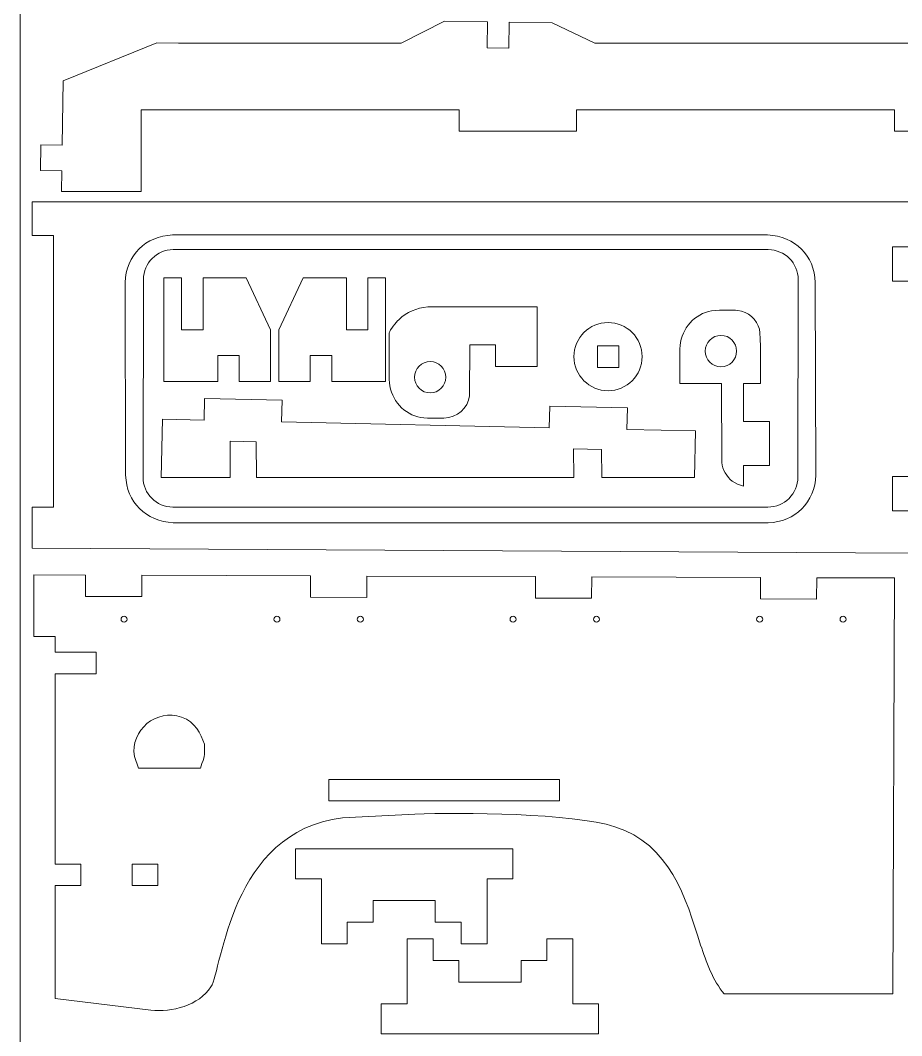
# Model space of a CAD drawing. Header units: centimetres. Extents: x -129.3 to -71.3, y -1.4 to 86.6.
# Drawn here: x -129.26 to -118.84, y 60.94 to 72.94 of the extents above; entities that cross this region are included whole.
import ezdxf

# ---------------------------------------------------------------- set-up
doc = ezdxf.new("R2010")
doc.units = ezdxf.units.CM
doc.header["$MEASUREMENT"] = 0
doc.layers.add('Camada 1', color=7, linetype='Continuous')

msp = doc.modelspace()

# ---------------------------------------------------------------- linework, layer by layer
at = {"layer": 'Camada 1', "color": 140, "lineweight": 9}
for centre in [(-128.03173, 65.85975), (-126.22312, 65.85975), (-125.23719, 65.85975), (-123.43066, 65.85975), (-122.44473, 65.85975), (-120.51482, 65.85975), (-119.52889, 65.85975)]:
    msp.add_ellipse(centre, major_axis=(0, 0.03553), ratio=1, dxfattribs=at)
at = {"layer": 'Camada 1', "color": 250, "lineweight": 20}
msp.add_open_spline([(-100.75825, 86.62825), (-100.75825, 86.62825), (-128.75826, 86.62825), (-128.75826, 86.62825), (-128.75826, 86.62825), (-129.03325, 86.62825), (-129.25825, 86.40325), (-129.25825, 86.12825), (-129.25825, 86.12825), (-129.25825, 86.12825), (-129.25825, 43.12824), (-129.25825, 43.12824), (-129.25825, 43.12824), (-129.25825, 42.85323), (-129.03325, 42.62823), (-128.75826, 42.62823), (-128.75826, 42.62823), (-128.75826, 42.62823), (-100.75825, 42.62823), (-100.75825, 42.62823), (-100.75825, 42.62823), (-100.48326, 42.62823), (-100.25825, 42.85323), (-100.25825, 43.12824), (-100.25825, 43.12824), (-100.25825, 43.12824), (-100.25825, 86.12825), (-100.25825, 86.12825), (-100.25825, 86.12825), (-100.25825, 86.40325), (-100.48326, 86.62825), (-100.75825, 86.62825)], degree=3, knots=[0, 0, 0, 0, 0.11111111, 0.11111111, 0.11111111, 0.11111111, 0.22222222, 0.22222222, 0.22222222, 0.22222222, 0.33333333, 0.33333333, 0.33333333, 0.33333333, 0.44444444, 0.44444444, 0.44444444, 0.44444444, 0.55555556, 0.55555556, 0.55555556, 0.55555556, 0.66666667, 0.66666667, 0.66666667, 0.66666667, 0.77777778, 0.77777778, 0.77777778, 0.77777778, 1, 1, 1, 1], dxfattribs=at)
at = {"layer": 'Camada 1', "lineweight": 9}
for points, knots in [([(-106.00759, 72.35731), (-106.00759, 72.35731), (-106.00228, 72.72439), (-106.00228, 72.72439), (-106.00228, 72.72439), (-106.00228, 72.72439), (-105.36587, 72.71517), (-105.36587, 72.71517), (-105.36587, 72.71517), (-105.36587, 72.71517), (-104.58254, 72.40085), (-104.58254, 72.40085), (-104.58254, 72.40085), (-104.58254, 72.40085), (-102.04878, 72.36412), (-102.04878, 72.36412), (-102.04878, 72.36412), (-102.04878, 72.36412), (-101.74444, 72.13822), (-101.74444, 72.13822), (-101.74444, 72.13822), (-101.74444, 72.13822), (-101.74561, 72.05665), (-101.74561, 72.05665), (-101.74561, 72.05665), (-101.74561, 72.05665), (-101.95944, 72.05975), (-101.95944, 72.05975), (-101.95944, 72.05975), (-101.95944, 72.05975), (-101.9742, 71.04006), (-101.9742, 71.04006), (-101.9742, 71.04006), (-101.9742, 71.04006), (-102.31704, 71.04505), (-102.31704, 71.04505), (-102.31704, 71.04505), (-102.31704, 71.04505), (-102.32408, 70.54383), (-102.32408, 70.54383), (-102.32408, 70.54383), (-102.32408, 70.54383), (-102.06951, 70.54007), (-102.06951, 70.54007), (-102.06951, 70.54007), (-102.06951, 70.54007), (-102.0767, 70.04862), (-102.0767, 70.04862), (-102.0767, 70.04862), (-102.0767, 70.04862), (-102.33126, 70.05234), (-102.33126, 70.05234), (-102.33126, 70.05234), (-102.33126, 70.05234), (-102.34766, 68.92734), (-102.34766, 68.92734), (-102.34766, 68.92734), (-102.34766, 68.92734), (-102.09309, 68.92373), (-102.09309, 68.92373), (-102.09309, 68.92373), (-102.09309, 68.92373), (-102.10006, 68.43429), (-102.10006, 68.43429), (-102.10006, 68.43429), (-102.10006, 68.43429), (-102.35462, 68.43789), (-102.35462, 68.43789), (-102.35462, 68.43789), (-102.35462, 68.43789), (-102.36587, 67.66885), (-102.36587, 67.66885), (-102.36587, 67.66885), (-102.36587, 67.66885), (-102.38771, 67.62767), (-102.38771, 67.62767), (-102.38771, 67.62767), (-102.38771, 67.62767), (-102.50046, 67.54931), (-102.50046, 67.54931), (-102.50046, 67.54931), (-102.50046, 67.54931), (-102.35413, 67.34021), (-102.35413, 67.34021), (-102.35413, 67.34021), (-102.35413, 67.34021), (-102.60446, 67.16482), (-102.60446, 67.16482), (-102.60446, 67.16482), (-102.60446, 67.16482), (-102.75063, 67.37403), (-102.75063, 67.37403), (-102.75063, 67.37403), (-102.75063, 67.37403), (-102.89138, 67.27542), (-102.89138, 67.27542), (-102.89138, 67.27542), (-102.89138, 67.27542), (-102.9206, 67.31724), (-102.9206, 67.31724), (-102.9206, 67.31724), (-102.9206, 67.31724), (-103.47463, 67.3252), (-103.47463, 67.3252), (-103.47463, 67.3252), (-103.47463, 67.3252), (-103.45533, 68.65909), (-103.45533, 68.65909), (-103.45533, 68.65909), (-103.45533, 68.65909), (-107.36544, 68.71577), (-107.36544, 68.71577), (-107.36544, 68.71577), (-107.36544, 68.71577), (-109.04497, 67.68009), (-109.04497, 67.68009), (-109.04497, 67.68009), (-109.04497, 67.68009), (-109.46658, 67.68621), (-109.46658, 67.68621), (-109.46658, 67.68621), (-109.46658, 67.68621), (-109.45298, 68.63009), (-109.45298, 68.63009), (-109.45298, 68.63009), (-109.45298, 68.63009), (-110.00313, 68.63829), (-110.00313, 68.63829), (-110.00313, 68.63829), (-110.00313, 68.63829), (-110.00309, 70.396), (-110.00309, 70.396), (-110.00309, 70.396), (-110.00309, 70.396), (-110.30779, 70.40015), (-110.30779, 70.40015), (-110.30779, 70.40015), (-110.30779, 70.40015), (-111.24757, 71.60987), (-111.24757, 71.60987), (-111.24757, 71.60987), (-111.24757, 71.60987), (-111.498, 71.61417), (-111.498, 71.61417), (-111.498, 71.61417), (-111.498, 71.61417), (-111.498, 71.62628), (-111.498, 71.62628), (-111.498, 71.62628), (-111.498, 71.62628), (-111.49332, 71.88037), (-111.49332, 71.88037), (-111.49332, 71.88037), (-111.49332, 71.88037), (-112.38276, 71.88127), (-112.38276, 71.88127), (-112.38276, 71.88127), (-112.38276, 71.88127), (-112.38278, 71.62702), (-112.38278, 71.62702), (-112.38278, 71.62702), (-112.38278, 71.62702), (-113.77232, 71.62706), (-113.77232, 71.62706), (-113.77232, 71.62706), (-113.77232, 71.62706), (-113.77232, 71.88131), (-113.77232, 71.88131), (-113.77232, 71.88131), (-113.77232, 71.88131), (-117.53159, 71.88143), (-117.53159, 71.88143), (-117.53159, 71.88143), (-117.53159, 71.88143), (-117.5316, 71.62648), (-117.5316, 71.62648), (-117.5316, 71.62648), (-117.5316, 71.62648), (-118.92116, 71.62652), (-118.92116, 71.62652), (-118.92116, 71.62652), (-118.92116, 71.62652), (-118.92115, 71.88146), (-118.92115, 71.88146), (-118.92115, 71.88146), (-118.92115, 71.88146), (-122.68042, 71.88157), (-122.68042, 71.88157), (-122.68042, 71.88157), (-122.68042, 71.88157), (-122.68044, 71.62662), (-122.68044, 71.62662), (-122.68044, 71.62662), (-122.68044, 71.62662), (-124.06998, 71.62668), (-124.06998, 71.62668), (-124.06998, 71.62668), (-124.06998, 71.62668), (-124.06997, 71.88161), (-124.06997, 71.88161), (-124.06997, 71.88161), (-124.06997, 71.88161), (-127.82924, 71.88172), (-127.82924, 71.88172), (-127.82924, 71.88172), (-127.82924, 71.88172), (-127.82926, 70.91644), (-127.82926, 70.91644), (-127.82926, 70.91644), (-127.82926, 70.91644), (-128.76923, 70.91662), (-128.76923, 70.91662), (-128.76923, 70.91662), (-128.76923, 70.91662), (-128.7658, 71.15752), (-128.7658, 71.15752), (-128.7658, 71.15752), (-128.7658, 71.15752), (-129.02036, 71.1612), (-129.02036, 71.1612), (-129.02036, 71.1612), (-129.02036, 71.1612), (-129.01592, 71.46711), (-129.01592, 71.46711), (-129.01592, 71.46711), (-129.01592, 71.46711), (-128.76136, 71.46342), (-128.76136, 71.46342), (-128.76136, 71.46342), (-128.76136, 71.46342), (-128.75037, 72.22203), (-128.75037, 72.22203), (-128.75037, 72.22203), (-128.75037, 72.22203), (-127.6424, 72.67091), (-127.6424, 72.67091), (-127.6424, 72.67091), (-127.6424, 72.67091), (-127.38784, 72.66723), (-127.38784, 72.66723), (-127.38784, 72.66723), (-127.38784, 72.66723), (-124.75468, 72.66678), (-124.75468, 72.66678), (-124.75468, 72.66678), (-124.75468, 72.66678), (-124.24173, 72.9276), (-124.24173, 72.9276), (-124.24173, 72.9276), (-124.24173, 72.9276), (-123.7326, 72.92021), (-123.7326, 72.92021), (-123.7326, 72.92021), (-123.7326, 72.92021), (-123.73707, 72.61434), (-123.73707, 72.61434), (-123.73707, 72.61434), (-123.73707, 72.61434), (-123.48251, 72.61065), (-123.48251, 72.61065), (-123.48251, 72.61065), (-123.48251, 72.61065), (-123.47808, 72.91656), (-123.47808, 72.91656), (-123.47808, 72.91656), (-123.47808, 72.91656), (-122.96896, 72.90918), (-122.96896, 72.90918), (-122.96896, 72.90918), (-122.96896, 72.90918), (-122.46327, 72.66673), (-122.46327, 72.66673), (-122.46327, 72.66673), (-122.46327, 72.66673), (-110.35044, 72.66639), (-110.35044, 72.66639), (-110.35044, 72.66639), (-110.35044, 72.66639), (-110.2851, 72.65429), (-110.2851, 72.65429), (-110.2851, 72.65429), (-110.2851, 72.65429), (-110.22171, 72.63431), (-110.22171, 72.63431), (-110.22171, 72.63431), (-110.22171, 72.63431), (-110.16122, 72.60677), (-110.16122, 72.60677), (-110.16122, 72.60677), (-110.16122, 72.60677), (-110.10452, 72.57206), (-110.10452, 72.57206), (-110.10452, 72.57206), (-110.10452, 72.57206), (-110.05247, 72.53071), (-110.05247, 72.53071), (-110.05247, 72.53071), (-110.05247, 72.53071), (-110.00582, 72.48331), (-110.00582, 72.48331), (-110.00582, 72.48331), (-110.00582, 72.48331), (-109.96527, 72.4306), (-109.96527, 72.4306), (-109.96527, 72.4306), (-109.96527, 72.4306), (-109.93142, 72.37333), (-109.93142, 72.37333), (-109.93142, 72.37333), (-109.93142, 72.37333), (-109.90479, 72.31236), (-109.90479, 72.31236), (-109.90479, 72.31236), (-109.90479, 72.31236), (-109.88576, 72.24862), (-109.88576, 72.24862), (-109.88576, 72.24862), (-109.88576, 72.24862), (-109.87462, 72.18301), (-109.87462, 72.18301), (-109.87462, 72.18301), (-109.87462, 72.18301), (-109.87153, 72.11655), (-109.87153, 72.11655), (-109.87153, 72.11655), (-109.87153, 72.11655), (-109.87924, 71.5831), (-109.87924, 71.5831), (-109.87924, 71.5831), (-109.87924, 71.5831), (-109.57345, 71.0115), (-109.57345, 71.0115), (-109.57345, 71.0115), (-109.57345, 71.0115), (-108.9865, 69.99633), (-108.9865, 69.99633), (-108.9865, 69.99633), (-108.9865, 69.99633), (-109.22885, 69.85581), (-109.22885, 69.85581), (-109.22885, 69.85581), (-109.22885, 69.85581), (-109.07579, 69.59108), (-109.07579, 69.59108), (-109.07579, 69.59108), (-109.07579, 69.59108), (-108.83344, 69.7316), (-108.83344, 69.7316), (-108.83344, 69.7316), (-108.83344, 69.7316), (-108.65432, 69.42181), (-108.65432, 69.42181), (-108.65432, 69.42181), (-108.65432, 69.42181), (-107.59135, 69.82635), (-107.59135, 69.82635), (-107.59135, 69.82635), (-107.59135, 69.82635), (-107.55311, 72.47158), (-107.55311, 72.47158), (-107.55311, 72.47158), (-107.55311, 72.47158), (-106.89327, 72.73732), (-106.89327, 72.73732), (-106.89327, 72.73732), (-106.89327, 72.73732), (-106.25685, 72.72809), (-106.25685, 72.72809), (-106.25685, 72.72809), (-106.25685, 72.72809), (-106.26215, 72.361), (-106.26215, 72.361), (-106.26215, 72.361), (-106.26215, 72.361), (-106.00759, 72.35731), (-106.00759, 72.35731)], [0, 0, 0, 0, 0.01052632, 0.01052632, 0.01052632, 0.01052632, 0.02105263, 0.02105263, 0.02105263, 0.02105263, 0.03157895, 0.03157895, 0.03157895, 0.03157895, 0.04210526, 0.04210526, 0.04210526, 0.04210526, 0.05263158, 0.05263158, 0.05263158, 0.05263158, 0.06315789, 0.06315789, 0.06315789, 0.06315789, 0.07368421, 0.07368421, 0.07368421, 0.07368421, 0.08421053, 0.08421053, 0.08421053, 0.08421053, 0.09473684, 0.09473684, 0.09473684, 0.09473684, 0.10526316, 0.10526316, 0.10526316, 0.10526316, 0.11578947, 0.11578947, 0.11578947, 0.11578947, 0.12631579, 0.12631579, 0.12631579, 0.12631579, 0.13684211, 0.13684211, 0.13684211, 0.13684211, 0.14736842, 0.14736842, 0.14736842, 0.14736842, 0.15789474, 0.15789474, 0.15789474, 0.15789474, 0.16842105, 0.16842105, 0.16842105, 0.16842105, 0.17894737, 0.17894737, 0.17894737, 0.17894737, 0.18947368, 0.18947368, 0.18947368, 0.18947368, 0.2, 0.2, 0.2, 0.2, 0.21052632, 0.21052632, 0.21052632, 0.21052632, 0.22105263, 0.22105263, 0.22105263, 0.22105263, 0.23157895, 0.23157895, 0.23157895, 0.23157895, 0.24210526, 0.24210526, 0.24210526, 0.24210526, 0.25263158, 0.25263158, 0.25263158, 0.25263158, 0.26315789, 0.26315789, 0.26315789, 0.26315789, 0.27368421, 0.27368421, 0.27368421, 0.27368421, 0.28421053, 0.28421053, 0.28421053, 0.28421053, 0.29473684, 0.29473684, 0.29473684, 0.29473684, 0.30526316, 0.30526316, 0.30526316, 0.30526316, 0.31578947, 0.31578947, 0.31578947, 0.31578947, 0.32631579, 0.32631579, 0.32631579, 0.32631579, 0.33684211, 0.33684211, 0.33684211, 0.33684211, 0.34736842, 0.34736842, 0.34736842, 0.34736842, 0.35789474, 0.35789474, 0.35789474, 0.35789474, 0.36842105, 0.36842105, 0.36842105, 0.36842105, 0.37894737, 0.37894737, 0.37894737, 0.37894737, 0.38947368, 0.38947368, 0.38947368, 0.38947368, 0.4, 0.4, 0.4, 0.4, 0.41052632, 0.41052632, 0.41052632, 0.41052632, 0.42105263, 0.42105263, 0.42105263, 0.42105263, 0.43157895, 0.43157895, 0.43157895, 0.43157895, 0.44210526, 0.44210526, 0.44210526, 0.44210526, 0.45263158, 0.45263158, 0.45263158, 0.45263158, 0.46315789, 0.46315789, 0.46315789, 0.46315789, 0.47368421, 0.47368421, 0.47368421, 0.47368421, 0.48421053, 0.48421053, 0.48421053, 0.48421053, 0.49473684, 0.49473684, 0.49473684, 0.49473684, 0.50526316, 0.50526316, 0.50526316, 0.50526316, 0.51578947, 0.51578947, 0.51578947, 0.51578947, 0.52631579, 0.52631579, 0.52631579, 0.52631579, 0.53684211, 0.53684211, 0.53684211, 0.53684211, 0.54736842, 0.54736842, 0.54736842, 0.54736842, 0.55789474, 0.55789474, 0.55789474, 0.55789474, 0.56842105, 0.56842105, 0.56842105, 0.56842105, 0.57894737, 0.57894737, 0.57894737, 0.57894737, 0.58947368, 0.58947368, 0.58947368, 0.58947368, 0.6, 0.6, 0.6, 0.6, 0.61052632, 0.61052632, 0.61052632, 0.61052632, 0.62105263, 0.62105263, 0.62105263, 0.62105263, 0.63157895, 0.63157895, 0.63157895, 0.63157895, 0.64210526, 0.64210526, 0.64210526, 0.64210526, 0.65263158, 0.65263158, 0.65263158, 0.65263158, 0.66315789, 0.66315789, 0.66315789, 0.66315789, 0.67368421, 0.67368421, 0.67368421, 0.67368421, 0.68421053, 0.68421053, 0.68421053, 0.68421053, 0.69473684, 0.69473684, 0.69473684, 0.69473684, 0.70526316, 0.70526316, 0.70526316, 0.70526316, 0.71578947, 0.71578947, 0.71578947, 0.71578947, 0.72631579, 0.72631579, 0.72631579, 0.72631579, 0.73684211, 0.73684211, 0.73684211, 0.73684211, 0.74736842, 0.74736842, 0.74736842, 0.74736842, 0.75789474, 0.75789474, 0.75789474, 0.75789474, 0.76842105, 0.76842105, 0.76842105, 0.76842105, 0.77894737, 0.77894737, 0.77894737, 0.77894737, 0.78947368, 0.78947368, 0.78947368, 0.78947368, 0.8, 0.8, 0.8, 0.8, 0.81052632, 0.81052632, 0.81052632, 0.81052632, 0.82105263, 0.82105263, 0.82105263, 0.82105263, 0.83157895, 0.83157895, 0.83157895, 0.83157895, 0.84210526, 0.84210526, 0.84210526, 0.84210526, 0.85263158, 0.85263158, 0.85263158, 0.85263158, 0.86315789, 0.86315789, 0.86315789, 0.86315789, 0.87368421, 0.87368421, 0.87368421, 0.87368421, 0.88421053, 0.88421053, 0.88421053, 0.88421053, 0.89473684, 0.89473684, 0.89473684, 0.89473684, 0.90526316, 0.90526316, 0.90526316, 0.90526316, 0.91578947, 0.91578947, 0.91578947, 0.91578947, 0.92631579, 0.92631579, 0.92631579, 0.92631579, 0.93684211, 0.93684211, 0.93684211, 0.93684211, 0.94736842, 0.94736842, 0.94736842, 0.94736842, 0.95789474, 0.95789474, 0.95789474, 0.95789474, 0.96842105, 0.96842105, 0.96842105, 0.96842105, 0.97894737, 0.97894737, 0.97894737, 0.97894737, 1, 1, 1, 1]), ([(-111.52126, 66.87959), (-111.52126, 66.87959), (-113.593, 70.8816), (-113.593, 70.8816), (-113.593, 70.8816), (-113.593, 70.8816), (-113.83461, 70.75688), (-113.83461, 70.75688), (-113.83461, 70.75688), (-113.83461, 70.75688), (-113.85217, 70.79088), (-113.85217, 70.79088), (-113.85217, 70.79088), (-113.85217, 70.79088), (-129.11943, 70.79103), (-129.11943, 70.79103), (-129.11943, 70.79103), (-129.11943, 70.79103), (-129.11976, 70.39549), (-129.11976, 70.39549), (-129.11976, 70.39549), (-129.11976, 70.39549), (-128.8668, 70.39553), (-128.8668, 70.39553), (-128.8668, 70.39553), (-128.8668, 70.39553), (-128.8668, 67.18436), (-128.8668, 67.18436), (-128.8668, 67.18436), (-128.8668, 67.18436), (-129.11976, 67.18436), (-129.11976, 67.18436), (-129.11976, 67.18436), (-129.11976, 67.18436), (-129.11976, 66.69849), (-129.11976, 66.69849), (-129.11976, 66.69849), (-129.11976, 66.69849), (-118.68922, 66.63901), (-118.68922, 66.63901), (-118.68922, 66.63901), (-118.68922, 66.63901), (-118.68968, 67.13946), (-118.68968, 67.13946), (-118.68968, 67.13946), (-118.68968, 67.13946), (-118.94273, 67.13946), (-118.94273, 67.13946), (-118.94273, 67.13946), (-118.94273, 67.13946), (-118.94273, 67.54435), (-118.94273, 67.54435), (-118.94273, 67.54435), (-118.94273, 67.54435), (-118.68968, 67.54435), (-118.68968, 67.54435), (-118.68968, 67.54435), (-118.68968, 67.54435), (-118.68967, 69.85461), (-118.68967, 69.85461), (-118.68967, 69.85461), (-118.68967, 69.85461), (-118.94273, 69.85461), (-118.94273, 69.85461), (-118.94273, 69.85461), (-118.94273, 69.85461), (-118.94273, 70.25949), (-118.94273, 70.25949), (-118.94273, 70.25949), (-118.94273, 70.25949), (-118.69162, 70.25949), (-118.69162, 70.25949), (-118.69162, 70.25949), (-118.69162, 70.25949), (-118.6927, 70.48344), (-118.6927, 70.48344), (-118.6927, 70.48344), (-118.6927, 70.48344), (-118.6546, 70.48348), (-118.6546, 70.48348), (-118.6546, 70.48348), (-118.6546, 70.48348), (-113.61183, 70.52074), (-113.61183, 70.52074), (-113.61183, 70.52074), (-113.61183, 70.52074), (-111.92312, 66.81344), (-111.92312, 66.81344), (-111.92312, 66.81344), (-111.92312, 66.81344), (-111.92131, 66.63825), (-111.92131, 66.63825), (-111.92131, 66.63825), (-111.92131, 66.63825), (-111.9211, 66.61431), (-111.9211, 66.61431), (-111.9211, 66.61431), (-111.9211, 66.61431), (-111.52126, 66.61284), (-111.52126, 66.61284), (-111.52126, 66.61284), (-111.52126, 66.61284), (-111.52126, 66.87959), (-111.52126, 66.87959)], [0, 0, 0, 0, 0.03703704, 0.03703704, 0.03703704, 0.03703704, 0.07407407, 0.07407407, 0.07407407, 0.07407407, 0.11111111, 0.11111111, 0.11111111, 0.11111111, 0.14814815, 0.14814815, 0.14814815, 0.14814815, 0.18518519, 0.18518519, 0.18518519, 0.18518519, 0.22222222, 0.22222222, 0.22222222, 0.22222222, 0.25925926, 0.25925926, 0.25925926, 0.25925926, 0.2962963, 0.2962963, 0.2962963, 0.2962963, 0.33333333, 0.33333333, 0.33333333, 0.33333333, 0.37037037, 0.37037037, 0.37037037, 0.37037037, 0.40740741, 0.40740741, 0.40740741, 0.40740741, 0.44444444, 0.44444444, 0.44444444, 0.44444444, 0.48148148, 0.48148148, 0.48148148, 0.48148148, 0.51851852, 0.51851852, 0.51851852, 0.51851852, 0.55555556, 0.55555556, 0.55555556, 0.55555556, 0.59259259, 0.59259259, 0.59259259, 0.59259259, 0.62962963, 0.62962963, 0.62962963, 0.62962963, 0.66666667, 0.66666667, 0.66666667, 0.66666667, 0.7037037, 0.7037037, 0.7037037, 0.7037037, 0.74074074, 0.74074074, 0.74074074, 0.74074074, 0.77777778, 0.77777778, 0.77777778, 0.77777778, 0.81481481, 0.81481481, 0.81481481, 0.81481481, 0.85185185, 0.85185185, 0.85185185, 0.85185185, 0.88888889, 0.88888889, 0.88888889, 0.88888889, 0.92592593, 0.92592593, 0.92592593, 0.92592593, 1, 1, 1, 1]), ([(-127.80264, 69.87335), (-127.80264, 69.87335), (-127.80717, 67.53794), (-127.80717, 67.53794), (-127.80717, 67.53794), (-127.80753, 67.34415), (-127.6488, 67.18396), (-127.4532, 67.18396), (-127.4532, 67.18396), (-127.4532, 67.18396), (-120.41736, 67.18396), (-120.41736, 67.18396), (-120.41736, 67.18396), (-120.22366, 67.18396), (-120.06376, 67.34102), (-120.06338, 67.53794), (-120.06338, 67.53794), (-120.06338, 67.53794), (-120.05883, 69.87335), (-120.05883, 69.87335), (-120.05883, 69.87335), (-120.05846, 70.0671), (-120.21728, 70.22734), (-120.41282, 70.22734), (-120.41282, 70.22734), (-120.41282, 70.22734), (-127.44866, 70.22734), (-127.44866, 70.22734), (-127.44866, 70.22734), (-127.64285, 70.22734), (-127.80231, 70.07027), (-127.80264, 69.87335)], [0, 0, 0, 0, 0.11111111, 0.11111111, 0.11111111, 0.11111111, 0.22222222, 0.22222222, 0.22222222, 0.22222222, 0.33333333, 0.33333333, 0.33333333, 0.33333333, 0.44444444, 0.44444444, 0.44444444, 0.44444444, 0.55555556, 0.55555556, 0.55555556, 0.55555556, 0.66666667, 0.66666667, 0.66666667, 0.66666667, 0.77777778, 0.77777778, 0.77777778, 0.77777778, 1, 1, 1, 1]), ([(-126.66911, 68.66919), (-126.66911, 68.66919), (-126.29991, 68.66919), (-126.29991, 68.66919), (-126.29991, 68.66919), (-126.29991, 68.66919), (-126.29991, 69.28113), (-126.29991, 69.28113), (-126.29991, 69.28113), (-126.29991, 69.28113), (-126.58752, 69.89307), (-126.58752, 69.89307), (-126.58752, 69.89307), (-126.58752, 69.89307), (-127.09747, 69.89307), (-127.09747, 69.89307), (-127.09747, 69.89307), (-127.09747, 69.89307), (-127.09747, 69.28113), (-127.09747, 69.28113), (-127.09747, 69.28113), (-127.09747, 69.28113), (-127.35244, 69.28113), (-127.35244, 69.28113), (-127.35244, 69.28113), (-127.35244, 69.28113), (-127.35244, 69.89307), (-127.35244, 69.89307), (-127.35244, 69.89307), (-127.35244, 69.89307), (-127.55931, 69.89307), (-127.55931, 69.89307), (-127.55931, 69.89307), (-127.55931, 69.89307), (-127.55931, 68.66919), (-127.55931, 68.66919), (-127.55931, 68.66919), (-127.55931, 68.66919), (-126.92409, 68.66919), (-126.92409, 68.66919), (-126.92409, 68.66919), (-126.92409, 68.66919), (-126.92409, 68.97516), (-126.92409, 68.97516), (-126.92409, 68.97516), (-126.92409, 68.97516), (-126.66911, 68.97516), (-126.66911, 68.97516), (-126.66911, 68.97516), (-126.66911, 68.97516), (-126.66911, 68.66919), (-126.66911, 68.66919)], [0, 0, 0, 0, 0.07142857, 0.07142857, 0.07142857, 0.07142857, 0.14285714, 0.14285714, 0.14285714, 0.14285714, 0.21428571, 0.21428571, 0.21428571, 0.21428571, 0.28571429, 0.28571429, 0.28571429, 0.28571429, 0.35714286, 0.35714286, 0.35714286, 0.35714286, 0.42857143, 0.42857143, 0.42857143, 0.42857143, 0.5, 0.5, 0.5, 0.5, 0.57142857, 0.57142857, 0.57142857, 0.57142857, 0.64285714, 0.64285714, 0.64285714, 0.64285714, 0.71428571, 0.71428571, 0.71428571, 0.71428571, 0.78571429, 0.78571429, 0.78571429, 0.78571429, 0.85714286, 0.85714286, 0.85714286, 0.85714286, 1, 1, 1, 1]), ([(-125.83091, 68.66919), (-125.83091, 68.66919), (-126.20011, 68.66919), (-126.20011, 68.66919), (-126.20011, 68.66919), (-126.20011, 68.66919), (-126.20011, 69.28113), (-126.20011, 69.28113), (-126.20011, 69.28113), (-126.20011, 69.28113), (-125.9125, 69.89307), (-125.9125, 69.89307), (-125.9125, 69.89307), (-125.9125, 69.89307), (-125.40255, 69.89307), (-125.40255, 69.89307), (-125.40255, 69.89307), (-125.40255, 69.89307), (-125.40255, 69.28113), (-125.40255, 69.28113), (-125.40255, 69.28113), (-125.40255, 69.28113), (-125.14758, 69.28113), (-125.14758, 69.28113), (-125.14758, 69.28113), (-125.14758, 69.28113), (-125.14758, 69.89307), (-125.14758, 69.89307), (-125.14758, 69.89307), (-125.14758, 69.89307), (-124.94071, 69.89307), (-124.94071, 69.89307), (-124.94071, 69.89307), (-124.94071, 69.89307), (-124.94071, 68.66919), (-124.94071, 68.66919), (-124.94071, 68.66919), (-124.94071, 68.66919), (-125.57593, 68.66919), (-125.57593, 68.66919), (-125.57593, 68.66919), (-125.57593, 68.66919), (-125.57593, 68.97516), (-125.57593, 68.97516), (-125.57593, 68.97516), (-125.57593, 68.97516), (-125.83091, 68.97516), (-125.83091, 68.97516), (-125.83091, 68.97516), (-125.83091, 68.97516), (-125.83091, 68.66919), (-125.83091, 68.66919)], [0, 0, 0, 0, 0.07142857, 0.07142857, 0.07142857, 0.07142857, 0.14285714, 0.14285714, 0.14285714, 0.14285714, 0.21428571, 0.21428571, 0.21428571, 0.21428571, 0.28571429, 0.28571429, 0.28571429, 0.28571429, 0.35714286, 0.35714286, 0.35714286, 0.35714286, 0.42857143, 0.42857143, 0.42857143, 0.42857143, 0.5, 0.5, 0.5, 0.5, 0.57142857, 0.57142857, 0.57142857, 0.57142857, 0.64285714, 0.64285714, 0.64285714, 0.64285714, 0.71428571, 0.71428571, 0.71428571, 0.71428571, 0.78571429, 0.78571429, 0.78571429, 0.78571429, 0.85714286, 0.85714286, 0.85714286, 0.85714286, 1, 1, 1, 1]), ([(-124.44043, 69.55108), (-124.44043, 69.55108), (-123.14747, 69.55108), (-123.14747, 69.55108), (-123.14747, 69.55108), (-123.14747, 69.55108), (-123.14747, 68.84735), (-123.14747, 68.84735), (-123.14747, 68.84735), (-123.14747, 68.84735), (-123.63703, 68.84735), (-123.63703, 68.84735), (-123.63703, 68.84735), (-123.63703, 68.84735), (-123.63703, 69.10232), (-123.63703, 69.10232), (-123.63703, 69.10232), (-123.63703, 69.10232), (-123.943, 69.10232), (-123.943, 69.10232), (-123.943, 69.10232), (-123.943, 69.10232), (-123.94562, 68.50144), (-123.94562, 68.50144), (-123.94562, 68.50144), (-123.96559, 68.34966), (-124.09047, 68.2406), (-124.24896, 68.23541), (-124.24896, 68.23541), (-124.32474, 68.23293), (-124.47785, 68.23028), (-124.55523, 68.25095), (-124.55523, 68.25095), (-124.75756, 68.30499), (-124.88849, 68.48128), (-124.89536, 68.69436), (-124.89536, 68.69436), (-124.89536, 68.69436), (-124.89536, 69.24511), (-124.89536, 69.24511), (-124.89536, 69.24511), (-124.88721, 69.27712), (-124.814, 69.36934), (-124.78323, 69.39898), (-124.78323, 69.39898), (-124.68395, 69.4946), (-124.57421, 69.536), (-124.44043, 69.55108)], [0, 0, 0, 0, 0.07692308, 0.07692308, 0.07692308, 0.07692308, 0.15384615, 0.15384615, 0.15384615, 0.15384615, 0.23076923, 0.23076923, 0.23076923, 0.23076923, 0.30769231, 0.30769231, 0.30769231, 0.30769231, 0.38461538, 0.38461538, 0.38461538, 0.38461538, 0.46153846, 0.46153846, 0.46153846, 0.46153846, 0.53846154, 0.53846154, 0.53846154, 0.53846154, 0.61538462, 0.61538462, 0.61538462, 0.61538462, 0.69230769, 0.69230769, 0.69230769, 0.69230769, 0.76923077, 0.76923077, 0.76923077, 0.76923077, 0.84615385, 0.84615385, 0.84615385, 0.84615385, 1, 1, 1, 1]), ([(-120.77563, 67.45402), (-120.77563, 67.45402), (-120.70527, 67.43177), (-120.70527, 67.43177), (-120.70527, 67.43177), (-120.70527, 67.43177), (-120.70527, 67.67655), (-120.70527, 67.67655), (-120.70527, 67.67655), (-120.70527, 67.67655), (-120.3993, 67.67655), (-120.3993, 67.67655), (-120.3993, 67.67655), (-120.3993, 67.67655), (-120.3993, 68.19669), (-120.3993, 68.19669), (-120.3993, 68.19669), (-120.3993, 68.19669), (-120.70527, 68.19669), (-120.70527, 68.19669), (-120.70527, 68.19669), (-120.70527, 68.19669), (-120.70527, 68.64545), (-120.70527, 68.64545), (-120.70527, 68.64545), (-120.70527, 68.64545), (-120.5061, 68.64545), (-120.5061, 68.64545), (-120.5061, 68.64545), (-120.50656, 68.74966), (-120.49903, 69.22028), (-120.51653, 69.28559), (-120.51653, 69.28559), (-120.54789, 69.40263), (-120.65466, 69.4975), (-120.77213, 69.50975), (-120.77213, 69.50975), (-120.82823, 69.5156), (-121.03982, 69.51782), (-121.11835, 69.49683), (-121.11835, 69.49683), (-121.32067, 69.44277), (-121.45159, 69.26651), (-121.45847, 69.05342), (-121.45847, 69.05342), (-121.45847, 69.05342), (-121.45847, 68.64545), (-121.45847, 68.64545), (-121.45847, 68.64545), (-121.45847, 68.64545), (-120.96577, 68.64545), (-120.96577, 68.64545), (-120.96577, 68.64545), (-120.96577, 68.64545), (-120.96364, 67.71069), (-120.96364, 67.71069), (-120.96364, 67.71069), (-120.9539, 67.6272), (-120.90454, 67.54162), (-120.83906, 67.49172), (-120.83906, 67.49172), (-120.83906, 67.49172), (-120.77563, 67.45402), (-120.77563, 67.45402)], [0, 0, 0, 0, 0.05882353, 0.05882353, 0.05882353, 0.05882353, 0.11764706, 0.11764706, 0.11764706, 0.11764706, 0.17647059, 0.17647059, 0.17647059, 0.17647059, 0.23529412, 0.23529412, 0.23529412, 0.23529412, 0.29411765, 0.29411765, 0.29411765, 0.29411765, 0.35294118, 0.35294118, 0.35294118, 0.35294118, 0.41176471, 0.41176471, 0.41176471, 0.41176471, 0.47058824, 0.47058824, 0.47058824, 0.47058824, 0.52941176, 0.52941176, 0.52941176, 0.52941176, 0.58823529, 0.58823529, 0.58823529, 0.58823529, 0.64705882, 0.64705882, 0.64705882, 0.64705882, 0.70588235, 0.70588235, 0.70588235, 0.70588235, 0.76470588, 0.76470588, 0.76470588, 0.76470588, 0.82352941, 0.82352941, 0.82352941, 0.82352941, 0.88235294, 0.88235294, 0.88235294, 0.88235294, 1, 1, 1, 1]), ([(-120.97257, 69.21368), (-120.87012, 69.21368), (-120.78707, 69.13063), (-120.78707, 69.02818), (-120.78707, 69.02818), (-120.78707, 68.92573), (-120.87012, 68.84268), (-120.97257, 68.84268), (-120.97257, 68.84268), (-121.07502, 68.84268), (-121.15807, 68.92573), (-121.15807, 69.02818), (-121.15807, 69.02818), (-121.15807, 69.13063), (-121.07502, 69.21368), (-120.97257, 69.21368)], [0, 0, 0, 0, 0.2, 0.2, 0.2, 0.2, 0.4, 0.4, 0.4, 0.4, 0.6, 0.6, 0.6, 0.6, 1, 1, 1, 1]), ([(-124.41091, 68.5341), (-124.30846, 68.5341), (-124.22541, 68.61715), (-124.22541, 68.7196), (-124.22541, 68.7196), (-124.22541, 68.82205), (-124.30846, 68.9051), (-124.41091, 68.9051), (-124.41091, 68.9051), (-124.51336, 68.9051), (-124.59641, 68.82205), (-124.59641, 68.7196), (-124.59641, 68.7196), (-124.59641, 68.61715), (-124.51336, 68.5341), (-124.41091, 68.5341)], [0, 0, 0, 0, 0.2, 0.2, 0.2, 0.2, 0.4, 0.4, 0.4, 0.4, 0.6, 0.6, 0.6, 0.6, 1, 1, 1, 1]), ([(-126.16785, 68.19264), (-126.16785, 68.19264), (-126.16227, 68.44757), (-126.16227, 68.44757), (-126.16227, 68.44757), (-126.16227, 68.44757), (-127.08014, 68.46774), (-127.08014, 68.46774), (-127.08014, 68.46774), (-127.08014, 68.46774), (-127.08572, 68.21281), (-127.08572, 68.21281), (-127.08572, 68.21281), (-127.08572, 68.21281), (-127.57516, 68.22356), (-127.57516, 68.22356), (-127.57516, 68.22356), (-127.57516, 68.22356), (-127.59051, 67.53608), (-127.59051, 67.53608), (-127.59051, 67.53608), (-127.59051, 67.53608), (-126.77512, 67.53604), (-126.77512, 67.53604), (-126.77512, 67.53604), (-126.77512, 67.53604), (-126.77546, 67.96351), (-126.77546, 67.96351), (-126.77546, 67.96351), (-126.77546, 67.96351), (-126.46942, 67.95773), (-126.46942, 67.95773), (-126.46942, 67.95773), (-126.46942, 67.95773), (-126.46494, 67.53604), (-126.46494, 67.53604), (-126.46494, 67.53604), (-126.46494, 67.53604), (-122.71435, 67.53604), (-122.71435, 67.53604), (-122.71435, 67.53604), (-122.71435, 67.53604), (-122.71756, 67.87321), (-122.71756, 67.87321), (-122.71756, 67.87321), (-122.71756, 67.87321), (-122.38565, 67.86482), (-122.38565, 67.86482), (-122.38565, 67.86482), (-122.38565, 67.86482), (-122.38251, 67.53604), (-122.38251, 67.53604), (-122.38251, 67.53604), (-122.38251, 67.53604), (-121.28497, 67.53568), (-121.28497, 67.53568), (-121.28497, 67.53568), (-121.28497, 67.53568), (-121.27296, 68.08534), (-121.27296, 68.08534), (-121.27296, 68.08534), (-121.27296, 68.08534), (-122.08449, 68.10317), (-122.08449, 68.10317), (-122.08449, 68.10317), (-122.08449, 68.10317), (-122.07892, 68.35809), (-122.07892, 68.35809), (-122.07892, 68.35809), (-122.07892, 68.35809), (-122.99669, 68.37827), (-122.99669, 68.37827), (-122.99669, 68.37827), (-122.99669, 68.37827), (-123.00227, 68.12334), (-123.00227, 68.12334), (-123.00227, 68.12334), (-123.00227, 68.12334), (-126.16785, 68.19264), (-126.16785, 68.19264)], [0, 0, 0, 0, 0.04761905, 0.04761905, 0.04761905, 0.04761905, 0.0952381, 0.0952381, 0.0952381, 0.0952381, 0.14285714, 0.14285714, 0.14285714, 0.14285714, 0.19047619, 0.19047619, 0.19047619, 0.19047619, 0.23809524, 0.23809524, 0.23809524, 0.23809524, 0.28571429, 0.28571429, 0.28571429, 0.28571429, 0.33333333, 0.33333333, 0.33333333, 0.33333333, 0.38095238, 0.38095238, 0.38095238, 0.38095238, 0.42857143, 0.42857143, 0.42857143, 0.42857143, 0.47619048, 0.47619048, 0.47619048, 0.47619048, 0.52380952, 0.52380952, 0.52380952, 0.52380952, 0.57142857, 0.57142857, 0.57142857, 0.57142857, 0.61904762, 0.61904762, 0.61904762, 0.61904762, 0.66666667, 0.66666667, 0.66666667, 0.66666667, 0.71428571, 0.71428571, 0.71428571, 0.71428571, 0.76190476, 0.76190476, 0.76190476, 0.76190476, 0.80952381, 0.80952381, 0.80952381, 0.80952381, 0.85714286, 0.85714286, 0.85714286, 0.85714286, 0.9047619, 0.9047619, 0.9047619, 0.9047619, 1, 1, 1, 1]), ([(-121.21256, 62.00535), (-121.14943, 61.81933), (-121.06412, 61.58155), (-120.93472, 61.4319), (-120.93472, 61.4319), (-120.93472, 61.4319), (-118.93989, 61.43099), (-118.93989, 61.43099), (-118.93989, 61.43099), (-118.93989, 61.43099), (-118.92221, 66.34683), (-118.92221, 66.34683), (-118.92221, 66.34683), (-118.92221, 66.34683), (-119.84062, 66.35017), (-119.84062, 66.35017), (-119.84062, 66.35017), (-119.84062, 66.35017), (-119.84154, 66.09712), (-119.84154, 66.09712), (-119.84154, 66.09712), (-119.84154, 66.09712), (-120.50656, 66.09957), (-120.50656, 66.09957), (-120.50656, 66.09957), (-120.50656, 66.09957), (-120.50562, 66.35262), (-120.50562, 66.35262), (-120.50562, 66.35262), (-120.50562, 66.35262), (-122.50064, 66.35994), (-122.50064, 66.35994), (-122.50064, 66.35994), (-122.50064, 66.35994), (-122.50156, 66.1069), (-122.50156, 66.1069), (-122.50156, 66.1069), (-122.50156, 66.1069), (-123.16657, 66.10934), (-123.16657, 66.10934), (-123.16657, 66.10934), (-123.16657, 66.10934), (-123.16564, 66.36239), (-123.16564, 66.36239), (-123.16564, 66.36239), (-123.16564, 66.36239), (-125.16066, 66.36973), (-125.16066, 66.36973), (-125.16066, 66.36973), (-125.16066, 66.36973), (-125.16159, 66.11668), (-125.16159, 66.11668), (-125.16159, 66.11668), (-125.16159, 66.11668), (-125.82659, 66.11912), (-125.82659, 66.11912), (-125.82659, 66.11912), (-125.82659, 66.11912), (-125.82567, 66.37217), (-125.82567, 66.37217), (-125.82567, 66.37217), (-125.82567, 66.37217), (-127.82069, 66.37951), (-127.82069, 66.37951), (-127.82069, 66.37951), (-127.82069, 66.37951), (-127.82161, 66.12646), (-127.82161, 66.12646), (-127.82161, 66.12646), (-127.82161, 66.12646), (-128.4866, 66.1289), (-128.4866, 66.1289), (-128.4866, 66.1289), (-128.4866, 66.1289), (-128.48569, 66.38195), (-128.48569, 66.38195), (-128.48569, 66.38195), (-128.48569, 66.38195), (-129.10008, 66.38439), (-129.10008, 66.38439), (-129.10008, 66.38439), (-129.10008, 66.38439), (-129.10008, 65.6556), (-129.10008, 65.6556), (-129.10008, 65.6556), (-129.10008, 65.6556), (-128.84703, 65.65449), (-128.84703, 65.65449), (-128.84703, 65.65449), (-128.84703, 65.65449), (-128.84703, 65.46813), (-128.84703, 65.46813), (-128.84703, 65.46813), (-128.84703, 65.46813), (-128.36117, 65.46813), (-128.36117, 65.46813), (-128.36117, 65.46813), (-128.36117, 65.46813), (-128.36117, 65.21508), (-128.36117, 65.21508), (-128.36117, 65.21508), (-128.36117, 65.21508), (-128.84703, 65.21508), (-128.84703, 65.21508), (-128.84703, 65.21508), (-128.84703, 65.21508), (-128.84703, 62.96595), (-128.84703, 62.96595), (-128.84703, 62.96595), (-128.84703, 62.96595), (-128.54337, 62.96595), (-128.54337, 62.96595), (-128.54337, 62.96595), (-128.54337, 62.96595), (-128.54337, 62.71304), (-128.54337, 62.71304), (-128.54337, 62.71304), (-128.54337, 62.71304), (-128.84703, 62.71304), (-128.84703, 62.71304), (-128.84703, 62.71304), (-128.84703, 62.71304), (-128.84703, 61.37562), (-128.84703, 61.37562), (-128.84703, 61.37562), (-128.84703, 61.37562), (-127.7146, 61.23689), (-127.7146, 61.23689), (-127.7146, 61.23689), (-127.46544, 61.21263), (-127.14851, 61.29316), (-127.00364, 61.51488), (-127.00364, 61.51488), (-126.86955, 61.7201), (-126.78263, 63.34975), (-125.44823, 63.51178), (-125.44823, 63.51178), (-125.44823, 63.51178), (-124.59438, 63.55636), (-124.59438, 63.55636), (-124.59438, 63.55636), (-124.04455, 63.57665), (-122.7273, 63.56756), (-122.22659, 63.40672), (-122.22659, 63.40672), (-121.57558, 63.1976), (-121.38853, 62.57397), (-121.21256, 62.00535)], [0, 0, 0, 0, 0.02631579, 0.02631579, 0.02631579, 0.02631579, 0.05263158, 0.05263158, 0.05263158, 0.05263158, 0.07894737, 0.07894737, 0.07894737, 0.07894737, 0.10526316, 0.10526316, 0.10526316, 0.10526316, 0.13157895, 0.13157895, 0.13157895, 0.13157895, 0.15789474, 0.15789474, 0.15789474, 0.15789474, 0.18421053, 0.18421053, 0.18421053, 0.18421053, 0.21052632, 0.21052632, 0.21052632, 0.21052632, 0.23684211, 0.23684211, 0.23684211, 0.23684211, 0.26315789, 0.26315789, 0.26315789, 0.26315789, 0.28947368, 0.28947368, 0.28947368, 0.28947368, 0.31578947, 0.31578947, 0.31578947, 0.31578947, 0.34210526, 0.34210526, 0.34210526, 0.34210526, 0.36842105, 0.36842105, 0.36842105, 0.36842105, 0.39473684, 0.39473684, 0.39473684, 0.39473684, 0.42105263, 0.42105263, 0.42105263, 0.42105263, 0.44736842, 0.44736842, 0.44736842, 0.44736842, 0.47368421, 0.47368421, 0.47368421, 0.47368421, 0.5, 0.5, 0.5, 0.5, 0.52631579, 0.52631579, 0.52631579, 0.52631579, 0.55263158, 0.55263158, 0.55263158, 0.55263158, 0.57894737, 0.57894737, 0.57894737, 0.57894737, 0.60526316, 0.60526316, 0.60526316, 0.60526316, 0.63157895, 0.63157895, 0.63157895, 0.63157895, 0.65789474, 0.65789474, 0.65789474, 0.65789474, 0.68421053, 0.68421053, 0.68421053, 0.68421053, 0.71052632, 0.71052632, 0.71052632, 0.71052632, 0.73684211, 0.73684211, 0.73684211, 0.73684211, 0.76315789, 0.76315789, 0.76315789, 0.76315789, 0.78947368, 0.78947368, 0.78947368, 0.78947368, 0.81578947, 0.81578947, 0.81578947, 0.81578947, 0.84210526, 0.84210526, 0.84210526, 0.84210526, 0.86842105, 0.86842105, 0.86842105, 0.86842105, 0.89473684, 0.89473684, 0.89473684, 0.89473684, 0.92105263, 0.92105263, 0.92105263, 0.92105263, 0.94736842, 0.94736842, 0.94736842, 0.94736842, 1, 1, 1, 1]), ([(-127.08126, 64.38214), (-127.1295, 64.51262), (-127.18467, 64.64136), (-127.35148, 64.70181), (-127.35148, 64.70181), (-127.6454, 64.80831), (-127.96096, 64.54507), (-127.90891, 64.23682), (-127.90891, 64.23682), (-127.90891, 64.23682), (-127.8603, 64.09987), (-127.8603, 64.09987), (-127.8603, 64.09987), (-127.8603, 64.09987), (-127.12892, 64.09987), (-127.12892, 64.09987), (-127.12892, 64.09987), (-127.06869, 64.26952), (-127.08007, 64.20212), (-127.08126, 64.38214)], [0, 0, 0, 0, 0.16666667, 0.16666667, 0.16666667, 0.16666667, 0.33333333, 0.33333333, 0.33333333, 0.33333333, 0.5, 0.5, 0.5, 0.5, 0.66666667, 0.66666667, 0.66666667, 0.66666667, 1, 1, 1, 1]), ([(-122.88076, 63.96537), (-122.88076, 63.96537), (-125.6102, 63.96538), (-125.6102, 63.96538), (-125.6102, 63.96538), (-125.6102, 63.96538), (-125.6102, 63.71232), (-125.6102, 63.71232), (-125.6102, 63.71232), (-125.6102, 63.71232), (-122.88076, 63.71232), (-122.88076, 63.71232), (-122.88076, 63.71232), (-122.88076, 63.71232), (-122.88076, 63.96537), (-122.88076, 63.96537)], [0, 0, 0, 0, 0.2, 0.2, 0.2, 0.2, 0.4, 0.4, 0.4, 0.4, 0.6, 0.6, 0.6, 0.6, 1, 1, 1, 1]), ([(-125.39141, 62.27938), (-125.39141, 62.27938), (-125.39141, 62.02445), (-125.39141, 62.02445), (-125.39141, 62.02445), (-125.39141, 62.02445), (-125.69739, 62.02445), (-125.69739, 62.02445), (-125.69739, 62.02445), (-125.69739, 62.02445), (-125.69739, 62.78934), (-125.69739, 62.78934), (-125.69739, 62.78934), (-125.69739, 62.78934), (-126.00335, 62.78934), (-126.00335, 62.78934), (-126.00335, 62.78934), (-126.00335, 62.78934), (-126.00335, 63.1463), (-126.00335, 63.1463), (-126.00335, 63.1463), (-126.00335, 63.1463), (-123.4332, 63.1463), (-123.4332, 63.1463), (-123.4332, 63.1463), (-123.4332, 63.1463), (-123.4332, 62.78934), (-123.4332, 62.78934), (-123.4332, 62.78934), (-123.4332, 62.78934), (-123.73917, 62.78934), (-123.73917, 62.78934), (-123.73917, 62.78934), (-123.73917, 62.78934), (-123.73917, 62.02445), (-123.73917, 62.02445), (-123.73917, 62.02445), (-123.73917, 62.02445), (-124.04515, 62.02445), (-124.04515, 62.02445), (-124.04515, 62.02445), (-124.04515, 62.02445), (-124.04515, 62.27938), (-124.04515, 62.27938), (-124.04515, 62.27938), (-124.04515, 62.27938), (-124.35111, 62.27938), (-124.35111, 62.27938), (-124.35111, 62.27938), (-124.35111, 62.27938), (-124.35111, 62.53436), (-124.35111, 62.53436), (-124.35111, 62.53436), (-124.35111, 62.53436), (-125.08544, 62.53436), (-125.08544, 62.53436), (-125.08544, 62.53436), (-125.08544, 62.53436), (-125.08544, 62.27938), (-125.08544, 62.27938), (-125.08544, 62.27938), (-125.08544, 62.27938), (-125.39141, 62.27938), (-125.39141, 62.27938)], [0, 0, 0, 0, 0.05882353, 0.05882353, 0.05882353, 0.05882353, 0.11764706, 0.11764706, 0.11764706, 0.11764706, 0.17647059, 0.17647059, 0.17647059, 0.17647059, 0.23529412, 0.23529412, 0.23529412, 0.23529412, 0.29411765, 0.29411765, 0.29411765, 0.29411765, 0.35294118, 0.35294118, 0.35294118, 0.35294118, 0.41176471, 0.41176471, 0.41176471, 0.41176471, 0.47058824, 0.47058824, 0.47058824, 0.47058824, 0.52941176, 0.52941176, 0.52941176, 0.52941176, 0.58823529, 0.58823529, 0.58823529, 0.58823529, 0.64705882, 0.64705882, 0.64705882, 0.64705882, 0.70588235, 0.70588235, 0.70588235, 0.70588235, 0.76470588, 0.76470588, 0.76470588, 0.76470588, 0.82352941, 0.82352941, 0.82352941, 0.82352941, 0.88235294, 0.88235294, 0.88235294, 0.88235294, 1, 1, 1, 1]), ([(-127.93605, 62.71307), (-127.93605, 62.71307), (-127.93605, 62.96594), (-127.93605, 62.96594), (-127.93605, 62.96594), (-127.93605, 62.96594), (-127.63239, 62.96594), (-127.63239, 62.96594), (-127.63239, 62.96594), (-127.63239, 62.96594), (-127.63239, 62.71307), (-127.63239, 62.71307), (-127.63239, 62.71307), (-127.63239, 62.71307), (-127.93605, 62.71307), (-127.93605, 62.71307)], [0, 0, 0, 0, 0.2, 0.2, 0.2, 0.2, 0.4, 0.4, 0.4, 0.4, 0.6, 0.6, 0.6, 0.6, 1, 1, 1, 1]), ([(-124.37703, 61.82534), (-124.37703, 61.82534), (-124.37703, 62.08027), (-124.37703, 62.08027), (-124.37703, 62.08027), (-124.37703, 62.08027), (-124.68301, 62.08027), (-124.68301, 62.08027), (-124.68301, 62.08027), (-124.68301, 62.08027), (-124.68301, 61.31538), (-124.68301, 61.31538), (-124.68301, 61.31538), (-124.68301, 61.31538), (-124.98897, 61.31538), (-124.98897, 61.31538), (-124.98897, 61.31538), (-124.98897, 61.31538), (-124.98897, 60.95842), (-124.98897, 60.95842), (-124.98897, 60.95842), (-124.98897, 60.95842), (-122.41882, 60.95842), (-122.41882, 60.95842), (-122.41882, 60.95842), (-122.41882, 60.95842), (-122.41882, 61.31538), (-122.41882, 61.31538), (-122.41882, 61.31538), (-122.41882, 61.31538), (-122.72479, 61.31538), (-122.72479, 61.31538), (-122.72479, 61.31538), (-122.72479, 61.31538), (-122.72479, 62.08027), (-122.72479, 62.08027), (-122.72479, 62.08027), (-122.72479, 62.08027), (-123.03077, 62.08027), (-123.03077, 62.08027), (-123.03077, 62.08027), (-123.03077, 62.08027), (-123.03077, 61.82534), (-123.03077, 61.82534), (-123.03077, 61.82534), (-123.03077, 61.82534), (-123.33673, 61.82534), (-123.33673, 61.82534), (-123.33673, 61.82534), (-123.33673, 61.82534), (-123.33673, 61.57036), (-123.33673, 61.57036), (-123.33673, 61.57036), (-123.33673, 61.57036), (-124.07106, 61.57036), (-124.07106, 61.57036), (-124.07106, 61.57036), (-124.07106, 61.57036), (-124.07106, 61.82534), (-124.07106, 61.82534), (-124.07106, 61.82534), (-124.07106, 61.82534), (-124.37703, 61.82534), (-124.37703, 61.82534)], [0, 0, 0, 0, 0.05882353, 0.05882353, 0.05882353, 0.05882353, 0.11764706, 0.11764706, 0.11764706, 0.11764706, 0.17647059, 0.17647059, 0.17647059, 0.17647059, 0.23529412, 0.23529412, 0.23529412, 0.23529412, 0.29411765, 0.29411765, 0.29411765, 0.29411765, 0.35294118, 0.35294118, 0.35294118, 0.35294118, 0.41176471, 0.41176471, 0.41176471, 0.41176471, 0.47058824, 0.47058824, 0.47058824, 0.47058824, 0.52941176, 0.52941176, 0.52941176, 0.52941176, 0.58823529, 0.58823529, 0.58823529, 0.58823529, 0.64705882, 0.64705882, 0.64705882, 0.64705882, 0.70588235, 0.70588235, 0.70588235, 0.70588235, 0.76470588, 0.76470588, 0.76470588, 0.76470588, 0.82352941, 0.82352941, 0.82352941, 0.82352941, 0.88235294, 0.88235294, 0.88235294, 0.88235294, 1, 1, 1, 1])]:
    msp.add_open_spline(points, degree=3, knots=knots, dxfattribs=at)
at = {"layer": 'Camada 1', "color": 140, "lineweight": 9}
msp.add_open_spline([(-128.01957, 69.83748), (-128.01957, 69.83748), (-128.01221, 67.56162), (-128.01221, 67.56162), (-128.01221, 67.56162), (-128.0041, 67.24522), (-127.77321, 67.01384), (-127.44917, 66.99926), (-127.44917, 66.99926), (-127.44917, 66.99926), (-120.41333, 66.99926), (-120.41333, 66.99926), (-120.41333, 66.99926), (-120.09687, 67.00637), (-119.85643, 67.24612), (-119.85028, 67.56299), (-119.85028, 67.56299), (-119.85028, 67.56299), (-119.85766, 69.83883), (-119.85766, 69.83883), (-119.85766, 69.83883), (-119.86577, 70.15525), (-120.09663, 70.38662), (-120.42071, 70.4012), (-120.42071, 70.4012), (-120.42071, 70.4012), (-127.45653, 70.4012), (-127.45653, 70.4012), (-127.45653, 70.4012), (-127.77686, 70.38679), (-128.0059, 70.16368), (-128.01957, 69.83748)], degree=3, knots=[0, 0, 0, 0, 0.11111111, 0.11111111, 0.11111111, 0.11111111, 0.22222222, 0.22222222, 0.22222222, 0.22222222, 0.33333333, 0.33333333, 0.33333333, 0.33333333, 0.44444444, 0.44444444, 0.44444444, 0.44444444, 0.55555556, 0.55555556, 0.55555556, 0.55555556, 0.66666667, 0.66666667, 0.66666667, 0.66666667, 0.77777778, 0.77777778, 0.77777778, 0.77777778, 1, 1, 1, 1], dxfattribs=at)
at = {"layer": 'Camada 1', "color": 250, "lineweight": 9}
for points in [[(-122.30777, 69.36601), (-122.08517, 69.36601), (-121.90472, 69.18556), (-121.90472, 68.96296), (-121.90472, 68.96296), (-121.90472, 68.74036), (-122.08517, 68.55991), (-122.30777, 68.55991), (-122.30777, 68.55991), (-122.53037, 68.55991), (-122.71082, 68.74036), (-122.71082, 68.96296), (-122.71082, 68.96296), (-122.71082, 69.18556), (-122.53037, 69.36601), (-122.30777, 69.36601)], [(-122.18125, 68.83643), (-122.18125, 68.83643), (-122.4343, 68.83643), (-122.4343, 68.83643), (-122.4343, 68.83643), (-122.4343, 68.83643), (-122.4343, 69.08949), (-122.4343, 69.08949), (-122.4343, 69.08949), (-122.4343, 69.08949), (-122.18125, 69.08949), (-122.18125, 69.08949), (-122.18125, 69.08949), (-122.18125, 69.08949), (-122.18125, 68.83643), (-122.18125, 68.83643)]]:
    msp.add_open_spline(points, degree=3, knots=[0, 0, 0, 0, 0.2, 0.2, 0.2, 0.2, 0.4, 0.4, 0.4, 0.4, 0.6, 0.6, 0.6, 0.6, 1, 1, 1, 1], dxfattribs=at)

doc.saveas('drawing.dxf')
